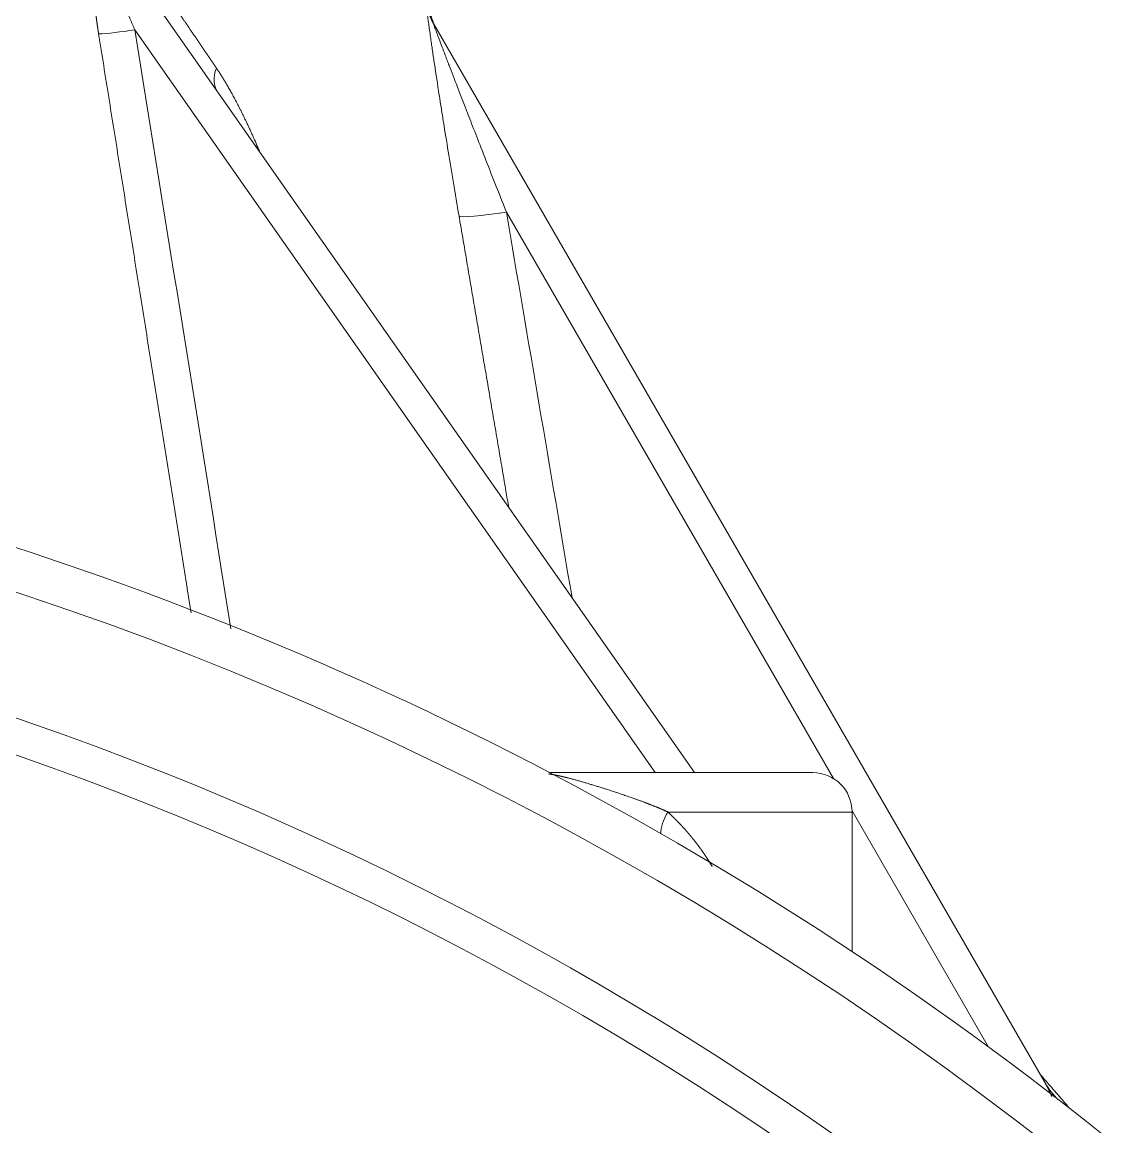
# Model space of a CAD drawing. Header units: millimetres. Extents: x 4664 to 8864, y -38 to 2932.
# Drawn here: x 6372.49 to 6421.19, y 1833.46 to 1882.29 of the extents above; entities that cross this region are included whole.
import ezdxf

# ---------------------------------------------------------------- set-up
doc = ezdxf.new("R2010")
doc.units = ezdxf.units.MM

msp = doc.modelspace()

# ---------------------------------------------------------------- linework, layer by layer
at = {"lineweight": 5}
for p, q in [((6402.206, 1849.119), (6378.452, 1883.042)), ((6417.668, 1835.476), (6390.677, 1882.226)), ((6377.48, 1881.948), (6400.467, 1849.119)), ((6393.897, 1873.894), (6408.351, 1848.86)), ((6407.437, 1849.119), (6395.812, 1849.119)), ((6409.178, 1847.377), (6401.037, 1847.377)), ((6409.177, 1847.428), (6415.194, 1837.007)), ((6409.178, 1847.377), (6409.178, 1841.208))]:
    msp.add_line(p, q, dxfattribs=at)
for centre, radius, start, end in [((6325.159, 1714.486), 152.045, 36.15958, 86.73036), ((6325.159, 1714.486), 150.173, 37.11429, 84.05174), ((6325.159, 1714.486), 144.895, 2.73527, 80.78997), ((6325.159, 1714.486), 143.338, 2.73527, 80.78997), ((6407.437, 1847.377), 1.741, 0, 90)]:
    msp.add_arc(centre, radius, start, end, dxfattribs=at)
for centre, major_axis, ratio, start_param, end_param in [((6392.939, 1883.532), (-2.262, -1.306), 0.998069, 5.933538, 6.283185), ((6377.87, 1882.221), (2.579, 0.415), 0.080603, 3.81617, 4.547666), ((6383.272, 1880.713), (-2.14, -1.498), 0.547459, 5.616789, 6.283185), ((6394.37, 1874.167), (2.575, 0.439), 0.074009, 3.223042, 4.515055), ((6402.002, 1847.377), (-1.127, -1.327), 0.452971, 5.079707, 5.815238), ((6422.192, 1838.088), (-4.524, -2.612), 0.902386, 0, 0.19745)]:
    msp.add_ellipse(centre, major_axis=major_axis, ratio=ratio, start_param=start_param, end_param=end_param, dxfattribs=at)
for points, knots in [([(6375.877, 1881.767), (6375.876, 1881.776), (6375.873, 1881.793), (6375.869, 1881.818), (6375.865, 1881.844), (6375.861, 1881.869), (6375.857, 1881.894), (6375.853, 1881.919), (6375.849, 1881.944), (6375.846, 1881.969), (6375.842, 1881.994), (6375.838, 1882.019), (6375.835, 1882.043), (6375.831, 1882.068), (6375.827, 1882.092), (6375.824, 1882.116), (6375.82, 1882.14), (6375.817, 1882.164), (6375.813, 1882.188), (6375.81, 1882.212), (6375.807, 1882.236), (6375.803, 1882.259), (6375.8, 1882.283), (6375.797, 1882.306), (6375.794, 1882.33), (6375.791, 1882.353), (6375.788, 1882.376), (6375.784, 1882.399), (6375.781, 1882.422), (6375.779, 1882.445), (6375.776, 1882.467), (6375.773, 1882.49), (6375.77, 1882.512), (6375.767, 1882.535), (6375.764, 1882.557), (6375.762, 1882.579), (6375.759, 1882.601), (6375.756, 1882.623), (6375.754, 1882.645), (6375.751, 1882.667), (6375.749, 1882.689), (6375.746, 1882.71), (6375.744, 1882.732), (6375.741, 1882.753), (6375.739, 1882.774), (6375.737, 1882.795), (6375.734, 1882.816), (6375.727, 1882.884), (6375.716, 1882.997), (6375.702, 1883.155), (6375.69, 1883.309), (6375.68, 1883.461), (6375.672, 1883.61), (6375.667, 1883.756), (6375.664, 1883.876), (6375.662, 1883.97), (6375.662, 1884.038), (6375.662, 1884.106), (6375.663, 1884.172), (6375.664, 1884.237), (6375.666, 1884.301), (6375.668, 1884.364), (6375.671, 1884.425), (6375.675, 1884.486), (6375.679, 1884.545), (6375.683, 1884.603), (6375.689, 1884.66), (6375.694, 1884.715), (6375.701, 1884.77), (6375.707, 1884.823), (6375.715, 1884.875), (6375.725, 1884.938), (6375.738, 1885.011), (6375.754, 1885.092), (6375.772, 1885.169), (6375.792, 1885.243), (6375.814, 1885.313), (6375.837, 1885.379), (6375.861, 1885.442), (6375.887, 1885.501), (6375.915, 1885.556), (6375.944, 1885.607), (6375.975, 1885.654), (6376.008, 1885.698), (6376.035, 1885.73), (6376.056, 1885.752), (6376.07, 1885.766), (6376.084, 1885.779), (6376.099, 1885.792), (6376.114, 1885.804), (6376.129, 1885.816), (6376.145, 1885.827), (6376.161, 1885.837), (6376.177, 1885.847), (6376.193, 1885.856), (6376.21, 1885.865), (6376.227, 1885.873), (6376.244, 1885.88), (6376.262, 1885.887), (6376.279, 1885.893), (6376.298, 1885.898), (6376.316, 1885.903), (6376.341, 1885.909), (6376.374, 1885.915), (6376.415, 1885.919), (6376.456, 1885.921), (6376.497, 1885.92), (6376.539, 1885.916), (6376.582, 1885.909), (6376.625, 1885.899), (6376.661, 1885.889), (6376.689, 1885.88), (6376.71, 1885.873), (6376.731, 1885.865), (6376.752, 1885.857), (6376.773, 1885.848), (6376.794, 1885.839), (6376.816, 1885.829), (6376.837, 1885.819), (6376.859, 1885.808), (6376.881, 1885.797), (6376.903, 1885.785), (6376.925, 1885.772), (6376.947, 1885.759), (6376.97, 1885.745), (6376.993, 1885.731), (6377.015, 1885.717), (6377.038, 1885.701), (6377.061, 1885.686), (6377.085, 1885.669), (6377.108, 1885.652), (6377.132, 1885.635), (6377.156, 1885.617), (6377.179, 1885.599), (6377.204, 1885.58), (6377.228, 1885.56), (6377.252, 1885.54), (6377.277, 1885.519), (6377.301, 1885.498), (6377.332, 1885.471), (6377.368, 1885.439), (6377.41, 1885.4), (6377.453, 1885.36), (6377.495, 1885.318), (6377.538, 1885.276), (6377.581, 1885.232), (6377.623, 1885.187), (6377.667, 1885.141), (6377.71, 1885.094), (6377.753, 1885.046), (6377.796, 1884.996), (6377.84, 1884.945), (6377.884, 1884.893), (6377.92, 1884.849), (6377.949, 1884.814), (6377.971, 1884.786), (6377.993, 1884.759), (6378.015, 1884.731), (6378.037, 1884.702), (6378.06, 1884.674), (6378.082, 1884.644), (6378.105, 1884.615), (6378.128, 1884.585), (6378.15, 1884.554), (6378.173, 1884.524), (6378.197, 1884.492), (6378.22, 1884.461), (6378.243, 1884.429), (6378.267, 1884.396), (6378.29, 1884.364), (6378.314, 1884.33), (6378.338, 1884.297), (6378.362, 1884.263), (6378.386, 1884.228), (6378.41, 1884.194), (6378.434, 1884.158), (6378.459, 1884.123), (6378.475, 1884.099), (6378.483, 1884.087)], [0, 0, 0, 0, 0.002985, 0.005959, 0.00892, 0.011868, 0.014805, 0.017729, 0.020641, 0.023541, 0.026428, 0.029304, 0.032167, 0.035018, 0.037857, 0.040683, 0.043498, 0.0463, 0.04909, 0.051868, 0.054634, 0.057388, 0.06013, 0.062859, 0.065577, 0.068282, 0.070975, 0.073657, 0.076326, 0.078983, 0.081628, 0.084261, 0.086882, 0.089491, 0.092088, 0.094673, 0.097246, 0.099807, 0.102356, 0.104893, 0.107418, 0.109932, 0.112433, 0.114922, 0.1174, 0.119866, 0.122319, 0.124761, 0.143506, 0.161931, 0.180043, 0.197849, 0.215354, 0.232566, 0.249492, 0.257781, 0.265949, 0.273996, 0.281926, 0.289738, 0.297435, 0.305017, 0.312486, 0.319845, 0.327094, 0.334235, 0.34127, 0.348201, 0.35503, 0.361759, 0.36839, 0.374926, 0.385963, 0.396705, 0.407166, 0.417361, 0.427305, 0.437018, 0.446517, 0.455823, 0.464957, 0.473941, 0.4828, 0.491559, 0.500242, 0.503629, 0.507017, 0.510408, 0.513803, 0.517204, 0.520614, 0.524035, 0.527467, 0.530914, 0.534377, 0.537857, 0.541357, 0.544878, 0.548422, 0.551991, 0.555587, 0.55921, 0.562863, 0.570546, 0.57825, 0.585988, 0.593774, 0.601621, 0.609542, 0.61755, 0.625657, 0.629442, 0.633258, 0.637106, 0.640985, 0.644898, 0.648845, 0.652827, 0.656844, 0.660897, 0.664987, 0.669115, 0.673282, 0.677487, 0.681733, 0.686019, 0.690345, 0.694714, 0.699125, 0.703578, 0.708075, 0.712616, 0.717201, 0.721831, 0.726506, 0.731228, 0.735996, 0.74081, 0.745672, 0.750582, 0.758939, 0.767371, 0.77588, 0.784467, 0.793134, 0.801883, 0.810714, 0.819629, 0.82863, 0.837717, 0.846893, 0.856158, 0.865514, 0.874961, 0.879677, 0.884434, 0.889234, 0.894076, 0.898961, 0.903888, 0.908859, 0.913872, 0.918928, 0.924027, 0.929169, 0.934355, 0.939584, 0.944856, 0.950173, 0.955533, 0.960937, 0.966385, 0.971877, 0.977413, 0.982993, 0.988618, 0.994287, 1, 1, 1, 1]), ([(6378.452, 1883.042), (6378.447, 1883.05), (6378.435, 1883.066), (6378.418, 1883.09), (6378.402, 1883.114), (6378.385, 1883.138), (6378.368, 1883.162), (6378.352, 1883.185), (6378.335, 1883.208), (6378.319, 1883.231), (6378.302, 1883.254), (6378.286, 1883.277), (6378.27, 1883.3), (6378.254, 1883.323), (6378.237, 1883.345), (6378.221, 1883.367), (6378.206, 1883.39), (6378.19, 1883.411), (6378.174, 1883.433), (6378.158, 1883.455), (6378.142, 1883.477), (6378.127, 1883.498), (6378.111, 1883.519), (6378.096, 1883.54), (6378.08, 1883.561), (6378.065, 1883.582), (6378.05, 1883.603), (6378.035, 1883.624), (6378.02, 1883.644), (6378.005, 1883.664), (6377.99, 1883.684), (6377.975, 1883.704), (6377.96, 1883.724), (6377.945, 1883.744), (6377.931, 1883.763), (6377.916, 1883.783), (6377.901, 1883.802), (6377.887, 1883.821), (6377.873, 1883.84), (6377.858, 1883.859), (6377.844, 1883.878), (6377.83, 1883.896), (6377.816, 1883.915), (6377.802, 1883.933), (6377.788, 1883.951), (6377.774, 1883.969), (6377.76, 1883.987), (6377.746, 1884.004), (6377.733, 1884.022), (6377.719, 1884.039), (6377.706, 1884.057), (6377.692, 1884.074), (6377.679, 1884.091), (6377.666, 1884.107), (6377.652, 1884.124), (6377.639, 1884.141), (6377.626, 1884.157), (6377.613, 1884.173), (6377.6, 1884.189), (6377.587, 1884.205), (6377.575, 1884.221), (6377.562, 1884.237), (6377.549, 1884.252), (6377.537, 1884.268), (6377.524, 1884.283), (6377.512, 1884.298), (6377.5, 1884.313), (6377.474, 1884.344), (6377.435, 1884.391), (6377.384, 1884.452), (6377.334, 1884.509), (6377.286, 1884.564), (6377.239, 1884.616), (6377.195, 1884.665), (6377.152, 1884.711), (6377.111, 1884.754), (6377.077, 1884.788), (6377.05, 1884.815), (6377.03, 1884.835), (6377.01, 1884.854), (6376.991, 1884.872), (6376.971, 1884.89), (6376.953, 1884.907), (6376.934, 1884.924), (6376.916, 1884.94), (6376.899, 1884.955), (6376.882, 1884.97), (6376.865, 1884.984), (6376.849, 1884.997), (6376.833, 1885.01), (6376.817, 1885.022), (6376.802, 1885.033), (6376.787, 1885.044), (6376.772, 1885.054), (6376.758, 1885.063), (6376.745, 1885.072), (6376.73, 1885.081), (6376.715, 1885.09), (6376.699, 1885.098), (6376.683, 1885.106), (6376.668, 1885.113), (6376.653, 1885.119), (6376.639, 1885.125), (6376.625, 1885.129), (6376.612, 1885.132), (6376.599, 1885.135), (6376.587, 1885.136), (6376.575, 1885.137), (6376.564, 1885.137), (6376.553, 1885.135), (6376.543, 1885.133), (6376.533, 1885.13), (6376.524, 1885.126), (6376.515, 1885.122), (6376.507, 1885.116), (6376.499, 1885.109), (6376.492, 1885.102), (6376.485, 1885.094), (6376.479, 1885.084), (6376.474, 1885.074), (6376.469, 1885.063), (6376.464, 1885.051), (6376.46, 1885.038), (6376.457, 1885.025), (6376.452, 1885.001), (6376.447, 1884.964), (6376.446, 1884.912), (6376.449, 1884.853), (6376.455, 1884.788), (6376.465, 1884.715), (6376.48, 1884.636), (6376.498, 1884.549), (6376.521, 1884.456), (6376.547, 1884.356), (6376.578, 1884.25), (6376.612, 1884.136), (6376.651, 1884.016), (6376.693, 1883.889), (6376.74, 1883.755), (6376.791, 1883.614), (6376.832, 1883.503), (6376.862, 1883.425), (6376.879, 1883.38), (6376.897, 1883.335), (6376.915, 1883.289), (6376.933, 1883.243), (6376.951, 1883.196), (6376.97, 1883.149), (6376.99, 1883.1), (6377.009, 1883.052), (6377.029, 1883.002), (6377.05, 1882.952), (6377.07, 1882.901), (6377.092, 1882.85), (6377.113, 1882.798), (6377.135, 1882.746), (6377.157, 1882.693), (6377.18, 1882.639), (6377.203, 1882.585), (6377.226, 1882.53), (6377.25, 1882.474), (6377.274, 1882.418), (6377.298, 1882.362), (6377.323, 1882.304), (6377.349, 1882.246), (6377.374, 1882.188), (6377.4, 1882.129), (6377.426, 1882.069), (6377.453, 1882.009), (6377.471, 1881.968), (6377.48, 1881.948)], [0, 0, 0, 0, 0.004557, 0.009091, 0.013601, 0.018088, 0.022551, 0.02699, 0.031406, 0.035798, 0.040167, 0.044512, 0.048834, 0.053132, 0.057407, 0.061658, 0.065885, 0.070089, 0.07427, 0.078427, 0.082561, 0.086671, 0.090757, 0.094821, 0.09886, 0.102877, 0.106869, 0.110839, 0.114784, 0.118707, 0.122606, 0.126481, 0.130334, 0.134162, 0.137968, 0.14175, 0.145508, 0.149243, 0.152955, 0.156643, 0.160308, 0.16395, 0.167568, 0.171163, 0.174735, 0.178284, 0.181809, 0.18531, 0.188789, 0.192244, 0.195676, 0.199085, 0.20247, 0.205832, 0.209171, 0.212487, 0.215779, 0.219048, 0.222295, 0.225517, 0.228717, 0.231894, 0.235047, 0.238178, 0.241285, 0.244369, 0.24743, 0.250468, 0.263568, 0.276172, 0.288282, 0.299898, 0.311022, 0.321656, 0.331803, 0.341463, 0.350641, 0.355405, 0.360062, 0.364612, 0.369056, 0.373395, 0.377627, 0.381755, 0.385779, 0.389698, 0.393515, 0.397229, 0.40084, 0.404351, 0.407761, 0.411072, 0.414285, 0.4174, 0.420419, 0.423344, 0.426174, 0.429742, 0.433194, 0.436534, 0.439766, 0.442893, 0.44592, 0.448852, 0.451693, 0.45445, 0.457129, 0.459736, 0.46228, 0.464768, 0.467208, 0.46961, 0.471983, 0.474338, 0.476683, 0.47903, 0.481388, 0.483768, 0.48618, 0.488632, 0.491133, 0.493693, 0.496319, 0.499018, 0.501796, 0.509925, 0.518848, 0.528646, 0.539381, 0.551099, 0.563836, 0.57762, 0.592472, 0.60841, 0.625448, 0.643599, 0.66287, 0.683271, 0.704809, 0.727488, 0.751314, 0.758423, 0.765636, 0.772953, 0.780375, 0.787901, 0.795532, 0.803267, 0.811107, 0.819051, 0.8271, 0.835254, 0.843513, 0.851876, 0.860345, 0.868918, 0.877597, 0.886381, 0.895269, 0.904264, 0.913363, 0.922568, 0.931877, 0.941293, 0.950814, 0.96044, 0.970172, 0.980009, 0.989952, 1, 1, 1, 1]), ([(6378.483, 1884.087), (6378.494, 1884.071), (6378.515, 1884.039), (6378.547, 1883.992), (6378.579, 1883.945), (6378.612, 1883.898), (6378.644, 1883.85), (6378.676, 1883.803), (6378.707, 1883.756), (6378.739, 1883.709), (6378.771, 1883.662), (6378.803, 1883.616), (6378.835, 1883.569), (6378.867, 1883.522), (6378.898, 1883.475), (6378.93, 1883.429), (6378.962, 1883.382), (6378.993, 1883.335), (6379.025, 1883.289), (6379.056, 1883.243), (6379.088, 1883.196), (6379.119, 1883.15), (6379.151, 1883.104), (6379.182, 1883.057), (6379.213, 1883.011), (6379.245, 1882.965), (6379.276, 1882.919), (6379.307, 1882.873), (6379.338, 1882.827), (6379.37, 1882.781), (6379.401, 1882.736), (6379.432, 1882.69), (6379.463, 1882.644), (6379.494, 1882.598), (6379.525, 1882.553), (6379.556, 1882.507), (6379.587, 1882.462), (6379.617, 1882.416), (6379.648, 1882.371), (6379.679, 1882.326), (6379.71, 1882.281), (6379.74, 1882.235), (6379.771, 1882.19), (6379.802, 1882.145), (6379.832, 1882.1), (6379.863, 1882.055), (6379.893, 1882.01), (6379.924, 1881.965), (6379.954, 1881.921), (6379.985, 1881.876), (6380.015, 1881.831), (6380.045, 1881.786), (6380.076, 1881.742), (6380.106, 1881.697), (6380.136, 1881.653), (6380.166, 1881.608), (6380.196, 1881.564), (6380.227, 1881.52), (6380.257, 1881.476), (6380.287, 1881.431), (6380.317, 1881.387), (6380.347, 1881.343), (6380.376, 1881.299), (6380.406, 1881.255), (6380.436, 1881.211), (6380.466, 1881.167), (6380.496, 1881.124), (6380.525, 1881.08), (6380.555, 1881.036), (6380.585, 1880.993), (6380.614, 1880.949), (6380.644, 1880.905), (6380.673, 1880.862), (6380.703, 1880.819), (6380.732, 1880.775), (6380.762, 1880.732), (6380.791, 1880.689), (6380.821, 1880.645), (6380.85, 1880.602), (6380.879, 1880.559), (6380.908, 1880.516), (6380.938, 1880.473), (6380.967, 1880.43), (6380.996, 1880.388), (6381.025, 1880.345), (6381.054, 1880.302), (6381.073, 1880.274), (6381.083, 1880.259)], [0, 0, 0, 0, 0.012165, 0.024321, 0.036467, 0.048603, 0.06073, 0.072848, 0.084956, 0.097054, 0.109143, 0.121222, 0.133292, 0.145352, 0.157402, 0.169443, 0.181475, 0.193496, 0.205509, 0.217512, 0.229505, 0.241489, 0.253463, 0.265427, 0.277382, 0.289328, 0.301264, 0.31319, 0.325107, 0.337015, 0.348913, 0.360801, 0.37268, 0.384549, 0.396409, 0.408259, 0.4201, 0.431931, 0.443752, 0.455564, 0.467367, 0.47916, 0.490943, 0.502717, 0.514482, 0.526237, 0.537982, 0.549718, 0.561444, 0.573161, 0.584868, 0.596566, 0.608254, 0.619933, 0.631602, 0.643262, 0.654912, 0.666553, 0.678184, 0.689806, 0.701418, 0.713021, 0.724614, 0.736197, 0.747772, 0.759336, 0.770891, 0.782437, 0.793973, 0.8055, 0.817017, 0.828524, 0.840023, 0.851511, 0.86299, 0.87446, 0.88592, 0.897371, 0.908812, 0.920244, 0.931666, 0.943079, 0.954482, 0.965876, 0.97726, 0.988635, 1, 1, 1, 1]), ([(6391.807, 1873.713), (6391.72, 1874.222), (6391.553, 1875.208), (6391.324, 1876.59), (6391.186, 1877.447), (6391.087, 1878.065), (6391.039, 1878.368), (6390.985, 1878.712), (6390.959, 1878.881), (6390.946, 1878.965), (6390.939, 1879.006), (6390.936, 1879.027), (6390.934, 1879.038), (6390.934, 1879.043), (6390.933, 1879.045), (6390.933, 1879.047), (6390.933, 1879.047), (6390.933, 1879.048), (6390.933, 1879.048), (6390.933, 1879.048), (6390.933, 1879.048), (6390.933, 1879.048), (6390.854, 1879.552), (6390.784, 1880.012), (6390.69, 1880.637), (6390.661, 1880.835), (6390.62, 1881.114), (6390.6, 1881.25), (6390.578, 1881.401), (6390.567, 1881.475), (6390.562, 1881.512), (6390.56, 1881.53), (6390.558, 1881.539), (6390.558, 1881.543), (6390.557, 1881.546), (6390.557, 1881.547), (6390.557, 1881.547), (6390.557, 1881.547), (6390.557, 1881.548), (6390.557, 1881.548), (6390.557, 1881.548), (6390.557, 1881.548), (6390.525, 1881.77), (6390.497, 1881.97), (6390.461, 1882.233), (6390.444, 1882.355), (6390.428, 1882.483), (6390.42, 1882.543), (6390.416, 1882.572), (6390.414, 1882.586), (6390.413, 1882.593), (6390.413, 1882.596), (6390.413, 1882.598), (6390.413, 1882.599), (6390.413, 1882.6), (6390.412, 1882.6), (6390.412, 1882.6), (6390.412, 1882.6), (6390.412, 1882.6), (6390.412, 1882.6), (6390.369, 1882.943), (6390.354, 1883.102), (6390.367, 1883.078)], [0, 0, 0, 0, 0.125, 0.25, 0.375, 0.375, 0.4375, 0.46875, 0.484375, 0.492188, 0.496094, 0.498047, 0.499023, 0.499512, 0.499756, 0.499878, 0.499939, 0.499969, 0.499985, 0.499992, 0.499992, 0.5, 0.5, 0.625, 0.625, 0.6875, 0.6875, 0.71875, 0.734375, 0.742188, 0.746094, 0.748047, 0.749023, 0.749512, 0.749756, 0.749878, 0.749939, 0.749969, 0.749985, 0.749992, 0.749992, 0.75, 0.75, 0.8125, 0.8125, 0.84375, 0.859375, 0.867188, 0.871094, 0.873047, 0.874023, 0.874512, 0.874756, 0.874878, 0.874939, 0.874969, 0.874985, 0.874992, 0.874992, 0.875, 0.875, 1, 1, 1, 1]), ([(6390.677, 1882.226), (6390.67, 1882.238), (6390.68, 1882.208), (6390.73, 1882.066), (6390.772, 1881.953), (6390.887, 1881.645), (6390.96, 1881.45), (6391.095, 1881.094), (6391.143, 1880.966), (6391.223, 1880.757), (6391.264, 1880.649), (6391.315, 1880.516), (6391.341, 1880.447), (6391.354, 1880.413), (6391.361, 1880.396), (6391.364, 1880.387), (6391.366, 1880.382), (6391.367, 1880.38), (6391.367, 1880.379), (6391.367, 1880.379), (6391.367, 1880.378), (6391.368, 1880.378), (6391.368, 1880.378), (6391.368, 1880.378), (6391.368, 1880.378), (6391.368, 1880.378), (6391.477, 1880.092), (6391.601, 1879.77), (6391.808, 1879.233), (6391.881, 1879.045), (6391.996, 1878.749), (6392.054, 1878.597), (6392.125, 1878.415), (6392.161, 1878.322), (6392.179, 1878.275), (6392.188, 1878.252), (6392.193, 1878.24), (6392.195, 1878.234), (6392.196, 1878.231), (6392.197, 1878.229), (6392.197, 1878.229), (6392.197, 1878.228), (6392.197, 1878.228), (6392.197, 1878.228), (6392.198, 1878.228), (6392.198, 1878.228), (6392.198, 1878.228), (6392.304, 1877.954), (6392.419, 1877.659), (6392.667, 1877.024), (6392.8, 1876.685), (6393.083, 1875.962), (6393.233, 1875.579), (6393.552, 1874.769), (6393.72, 1874.343), (6393.897, 1873.894)], [0, 0, 0, 0, 0.0625, 0.0625, 0.125, 0.125, 0.1875, 0.1875, 0.21875, 0.21875, 0.234375, 0.242187, 0.246094, 0.248047, 0.249023, 0.249512, 0.249756, 0.249878, 0.249939, 0.249969, 0.249985, 0.249992, 0.249996, 0.249998, 0.249998, 0.25, 0.25, 0.375, 0.375, 0.4375, 0.4375, 0.46875, 0.484375, 0.492187, 0.496094, 0.498047, 0.499023, 0.499512, 0.499756, 0.499878, 0.499939, 0.499969, 0.499985, 0.499992, 0.499996, 0.499996, 0.5, 0.5, 0.625, 0.625, 0.75, 0.75, 0.875, 0.875, 1, 1, 1, 1]), ([(6379.959, 1856.182), (6379.901, 1856.547), (6379.763, 1857.408), (6379.548, 1858.762), (6379.312, 1860.245), (6379.076, 1861.721), (6378.842, 1863.191), (6378.609, 1864.655), (6378.376, 1866.114), (6378.144, 1867.566), (6377.914, 1869.013), (6377.684, 1870.454), (6377.455, 1871.888), (6377.227, 1873.317), (6377, 1874.74), (6376.773, 1876.157), (6376.548, 1877.568), (6376.324, 1878.973), (6376.1, 1880.372), (6375.951, 1881.303), (6375.877, 1881.767)], [0, 0, 0, 0, 0.04275, 0.100912, 0.158842, 0.21654, 0.274007, 0.331242, 0.388246, 0.445018, 0.501558, 0.557867, 0.613944, 0.66979, 0.725404, 0.780786, 0.835937, 0.890856, 0.945544, 1, 1, 1, 1]), ([(6381.083, 1880.259), (6381.086, 1880.255), (6381.092, 1880.245), (6381.102, 1880.231), (6381.112, 1880.217), (6381.121, 1880.203), (6381.131, 1880.189), (6381.14, 1880.174), (6381.15, 1880.16), (6381.159, 1880.146), (6381.169, 1880.131), (6381.178, 1880.117), (6381.188, 1880.102), (6381.197, 1880.088), (6381.207, 1880.073), (6381.216, 1880.059), (6381.226, 1880.044), (6381.235, 1880.029), (6381.245, 1880.014), (6381.254, 1879.999), (6381.264, 1879.985), (6381.273, 1879.97), (6381.283, 1879.955), (6381.293, 1879.939), (6381.302, 1879.924), (6381.312, 1879.909), (6381.321, 1879.894), (6381.331, 1879.879), (6381.34, 1879.863), (6381.35, 1879.848), (6381.359, 1879.833), (6381.369, 1879.817), (6381.378, 1879.802), (6381.388, 1879.786), (6381.398, 1879.771), (6381.407, 1879.755), (6381.417, 1879.739), (6381.426, 1879.723), (6381.436, 1879.708), (6381.445, 1879.692), (6381.455, 1879.676), (6381.465, 1879.66), (6381.474, 1879.644), (6381.484, 1879.628), (6381.493, 1879.612), (6381.503, 1879.596), (6381.512, 1879.579), (6381.553, 1879.511), (6381.624, 1879.389), (6381.725, 1879.208), (6381.829, 1879.02), (6381.92, 1878.849), (6382.001, 1878.695), (6382.069, 1878.562), (6382.138, 1878.427), (6382.207, 1878.289), (6382.275, 1878.15), (6382.344, 1878.008), (6382.413, 1877.864), (6382.482, 1877.717), (6382.551, 1877.569), (6382.62, 1877.418), (6382.717, 1877.203), (6382.838, 1876.93), (6382.934, 1876.706), (6382.98, 1876.597)], [0, 0, 0, 0, 0.00438, 0.008767, 0.01316, 0.017561, 0.021968, 0.026382, 0.030803, 0.035231, 0.039666, 0.044107, 0.048556, 0.053012, 0.057474, 0.061944, 0.06642, 0.070904, 0.075395, 0.079892, 0.084397, 0.088909, 0.093428, 0.097954, 0.102488, 0.107028, 0.111576, 0.116131, 0.120693, 0.125262, 0.129839, 0.134423, 0.139014, 0.143612, 0.148218, 0.152831, 0.157451, 0.162079, 0.166714, 0.171356, 0.176006, 0.180663, 0.185328, 0.19, 0.19468, 0.199367, 0.204062, 0.208764, 0.258464, 0.309549, 0.362034, 0.415933, 0.45173, 0.48788, 0.524386, 0.561251, 0.598479, 0.636072, 0.674034, 0.712367, 0.751075, 0.79016, 0.829625, 0.917364, 1, 1, 1, 1]), ([(6394.003, 1860.834), (6393.961, 1861.08), (6393.87, 1861.62), (6393.728, 1862.451), (6393.578, 1863.329), (6393.429, 1864.205), (6393.28, 1865.078), (6393.132, 1865.95), (6392.983, 1866.82), (6392.835, 1867.688), (6392.688, 1868.555), (6392.54, 1869.419), (6392.393, 1870.281), (6392.246, 1871.142), (6392.099, 1872.001), (6391.953, 1872.858), (6391.855, 1873.428), (6391.807, 1873.713)], [0, 0, 0, 0, 0.057339, 0.125614, 0.193744, 0.261729, 0.329569, 0.397264, 0.464815, 0.53222, 0.599481, 0.666596, 0.733567, 0.800392, 0.867073, 0.933609, 1, 1, 1, 1]), ([(6395.766, 1849.061), (6395.769, 1849.06), (6395.777, 1849.059), (6395.787, 1849.058), (6395.798, 1849.056), (6395.809, 1849.054), (6395.82, 1849.053), (6395.831, 1849.051), (6395.842, 1849.049), (6395.853, 1849.047), (6395.864, 1849.045), (6395.875, 1849.044), (6395.886, 1849.042), (6395.897, 1849.04), (6395.907, 1849.038), (6395.918, 1849.036), (6395.929, 1849.035), (6395.939, 1849.033), (6395.95, 1849.031), (6395.961, 1849.029), (6395.971, 1849.027), (6395.982, 1849.025), (6395.992, 1849.023), (6396.003, 1849.021), (6396.013, 1849.019), (6396.024, 1849.017), (6396.034, 1849.015), (6396.045, 1849.013), (6396.055, 1849.011), (6396.065, 1849.009), (6396.076, 1849.007), (6396.086, 1849.005), (6396.096, 1849.003), (6396.106, 1849.001), (6396.116, 1848.999), (6396.127, 1848.997), (6396.137, 1848.995), (6396.147, 1848.993), (6396.157, 1848.991), (6396.167, 1848.989), (6396.177, 1848.987), (6396.187, 1848.985), (6396.197, 1848.983), (6396.207, 1848.981), (6396.216, 1848.978), (6396.226, 1848.976), (6396.236, 1848.974), (6396.246, 1848.972), (6396.256, 1848.97), (6396.265, 1848.968), (6396.275, 1848.966), (6396.285, 1848.964), (6396.294, 1848.961), (6396.304, 1848.959), (6396.313, 1848.957), (6396.323, 1848.955), (6396.332, 1848.953), (6396.342, 1848.951), (6396.351, 1848.949), (6396.361, 1848.946), (6396.37, 1848.944), (6396.379, 1848.942), (6396.389, 1848.94), (6396.398, 1848.938), (6396.407, 1848.936), (6396.416, 1848.933), (6396.426, 1848.931), (6396.435, 1848.929), (6396.444, 1848.927), (6396.453, 1848.925), (6396.462, 1848.922), (6396.471, 1848.92), (6396.48, 1848.918), (6396.489, 1848.916), (6396.498, 1848.914), (6396.507, 1848.912), (6396.516, 1848.909), (6396.525, 1848.907), (6396.533, 1848.905), (6396.542, 1848.903), (6396.551, 1848.901), (6396.56, 1848.899), (6396.568, 1848.897), (6396.577, 1848.894), (6396.586, 1848.892), (6396.615, 1848.885), (6396.666, 1848.872), (6396.739, 1848.853), (6396.813, 1848.834), (6396.887, 1848.814), (6396.962, 1848.793), (6397.038, 1848.772), (6397.114, 1848.751), (6397.191, 1848.729), (6397.269, 1848.706), (6397.348, 1848.683), (6397.427, 1848.66), (6397.507, 1848.636), (6397.588, 1848.612), (6397.669, 1848.587), (6397.751, 1848.562), (6397.834, 1848.536), (6397.917, 1848.51), (6398.001, 1848.484), (6398.086, 1848.458), (6398.167, 1848.432), (6398.246, 1848.407), (6398.325, 1848.382), (6398.407, 1848.355), (6398.493, 1848.327), (6398.583, 1848.298), (6398.676, 1848.268), (6398.773, 1848.236), (6398.874, 1848.203), (6398.978, 1848.168), (6399.085, 1848.131), (6399.196, 1848.093), (6399.31, 1848.054), (6399.428, 1848.013), (6399.548, 1847.97), (6399.649, 1847.934), (6399.728, 1847.906), (6399.785, 1847.885), (6399.84, 1847.865), (6399.895, 1847.844), (6399.948, 1847.825), (6400, 1847.805), (6400.051, 1847.786), (6400.101, 1847.767), (6400.15, 1847.748), (6400.197, 1847.729), (6400.244, 1847.711), (6400.289, 1847.694), (6400.333, 1847.676), (6400.376, 1847.659), (6400.418, 1847.642), (6400.459, 1847.626), (6400.499, 1847.609), (6400.538, 1847.594), (6400.575, 1847.578), (6400.612, 1847.563), (6400.647, 1847.548), (6400.682, 1847.534), (6400.715, 1847.52), (6400.747, 1847.506), (6400.779, 1847.492), (6400.809, 1847.479), (6400.838, 1847.466), (6400.866, 1847.454), (6400.894, 1847.442), (6400.92, 1847.43), (6400.945, 1847.419), (6400.969, 1847.408), (6400.993, 1847.398), (6401.015, 1847.387), (6401.029, 1847.381), (6401.037, 1847.377)], [0, 0, 0, 0, 0.001881, 0.003886, 0.005885, 0.007878, 0.009866, 0.011848, 0.013824, 0.015795, 0.01776, 0.01972, 0.021674, 0.023622, 0.025565, 0.027502, 0.029434, 0.031359, 0.03328, 0.035194, 0.037103, 0.039006, 0.040904, 0.042796, 0.044682, 0.046562, 0.048437, 0.050306, 0.05217, 0.054027, 0.05588, 0.057726, 0.059567, 0.061402, 0.063231, 0.065054, 0.066872, 0.068684, 0.070491, 0.072292, 0.074086, 0.075876, 0.077659, 0.079437, 0.081209, 0.082975, 0.084736, 0.086491, 0.08824, 0.089983, 0.091721, 0.093452, 0.095178, 0.096899, 0.098613, 0.100322, 0.102025, 0.103722, 0.105414, 0.107099, 0.108779, 0.110453, 0.112121, 0.113784, 0.115441, 0.117091, 0.118737, 0.120376, 0.122009, 0.123637, 0.125259, 0.126875, 0.128485, 0.13009, 0.131689, 0.133281, 0.134868, 0.13645, 0.138025, 0.139595, 0.141158, 0.142716, 0.144268, 0.145815, 0.147355, 0.14889, 0.16175, 0.174746, 0.187881, 0.201154, 0.214566, 0.228118, 0.24181, 0.255645, 0.269621, 0.28374, 0.298003, 0.312409, 0.32696, 0.341655, 0.356496, 0.371483, 0.386616, 0.401896, 0.417323, 0.432897, 0.446619, 0.461076, 0.476271, 0.492206, 0.508881, 0.526298, 0.544459, 0.563366, 0.58302, 0.603422, 0.624573, 0.646474, 0.669126, 0.692529, 0.716685, 0.728119, 0.739358, 0.750403, 0.761253, 0.771908, 0.782368, 0.792633, 0.802701, 0.812574, 0.822251, 0.831731, 0.841014, 0.850101, 0.858991, 0.867684, 0.876179, 0.884477, 0.892578, 0.900481, 0.908186, 0.915694, 0.923004, 0.930116, 0.937029, 0.943745, 0.950263, 0.956582, 0.962703, 0.968626, 0.974351, 0.979877, 0.985205, 0.990335, 0.995267, 1, 1, 1, 1]), ([(6401.037, 1847.377), (6401.042, 1847.372), (6401.054, 1847.361), (6401.071, 1847.345), (6401.089, 1847.328), (6401.106, 1847.312), (6401.123, 1847.296), (6401.141, 1847.279), (6401.158, 1847.263), (6401.175, 1847.247), (6401.192, 1847.23), (6401.209, 1847.214), (6401.226, 1847.197), (6401.243, 1847.181), (6401.26, 1847.164), (6401.276, 1847.148), (6401.293, 1847.131), (6401.31, 1847.115), (6401.326, 1847.098), (6401.343, 1847.082), (6401.36, 1847.065), (6401.376, 1847.049), (6401.393, 1847.032), (6401.409, 1847.016), (6401.425, 1846.999), (6401.442, 1846.982), (6401.458, 1846.966), (6401.474, 1846.949), (6401.49, 1846.932), (6401.506, 1846.916), (6401.522, 1846.899), (6401.538, 1846.882), (6401.554, 1846.865), (6401.57, 1846.849), (6401.586, 1846.832), (6401.602, 1846.815), (6401.617, 1846.798), (6401.633, 1846.781), (6401.649, 1846.764), (6401.664, 1846.748), (6401.68, 1846.731), (6401.695, 1846.714), (6401.711, 1846.697), (6401.726, 1846.68), (6401.742, 1846.663), (6401.757, 1846.646), (6401.772, 1846.629), (6401.787, 1846.612), (6401.803, 1846.595), (6401.818, 1846.578), (6401.833, 1846.561), (6401.848, 1846.544), (6401.863, 1846.527), (6401.878, 1846.51), (6401.892, 1846.493), (6401.907, 1846.476), (6401.922, 1846.459), (6401.937, 1846.441), (6401.951, 1846.424), (6401.966, 1846.407), (6401.981, 1846.39), (6401.995, 1846.373), (6402.01, 1846.355), (6402.024, 1846.338), (6402.038, 1846.321), (6402.053, 1846.304), (6402.067, 1846.286), (6402.081, 1846.269), (6402.096, 1846.252), (6402.11, 1846.234), (6402.124, 1846.217), (6402.138, 1846.2), (6402.152, 1846.182), (6402.166, 1846.165), (6402.18, 1846.147), (6402.194, 1846.13), (6402.207, 1846.113), (6402.221, 1846.095), (6402.235, 1846.078), (6402.249, 1846.06), (6402.262, 1846.043), (6402.276, 1846.025), (6402.289, 1846.008), (6402.303, 1845.99), (6402.316, 1845.972), (6402.33, 1845.955), (6402.343, 1845.937), (6402.356, 1845.92), (6402.37, 1845.902), (6402.383, 1845.884), (6402.396, 1845.867), (6402.409, 1845.849), (6402.422, 1845.831), (6402.435, 1845.814), (6402.448, 1845.796), (6402.461, 1845.778), (6402.474, 1845.76), (6402.487, 1845.743), (6402.5, 1845.725), (6402.513, 1845.707), (6402.525, 1845.689), (6402.538, 1845.671), (6402.551, 1845.653), (6402.563, 1845.636), (6402.576, 1845.618), (6402.588, 1845.6), (6402.601, 1845.582), (6402.613, 1845.564), (6402.625, 1845.546), (6402.638, 1845.528), (6402.65, 1845.51), (6402.662, 1845.492), (6402.674, 1845.474), (6402.687, 1845.456), (6402.699, 1845.438), (6402.711, 1845.42), (6402.723, 1845.402), (6402.735, 1845.384), (6402.747, 1845.366), (6402.759, 1845.347), (6402.77, 1845.329), (6402.782, 1845.311), (6402.794, 1845.293), (6402.806, 1845.275), (6402.817, 1845.257), (6402.829, 1845.238), (6402.84, 1845.22), (6402.852, 1845.202), (6402.864, 1845.184), (6402.875, 1845.165), (6402.886, 1845.147), (6402.898, 1845.129), (6402.909, 1845.11), (6402.923, 1845.088), (6402.94, 1845.06), (6402.959, 1845.028), (6402.978, 1844.996), (6402.992, 1844.974), (6402.998, 1844.963), (6402.999, 1844.962)], [0, 0, 0, 0, 0.007659, 0.01531, 0.022954, 0.03059, 0.038218, 0.045839, 0.053452, 0.061058, 0.068656, 0.076246, 0.083829, 0.091405, 0.098972, 0.106533, 0.114086, 0.121631, 0.129169, 0.1367, 0.144223, 0.151739, 0.159248, 0.166749, 0.174243, 0.18173, 0.189209, 0.196681, 0.204146, 0.211604, 0.219054, 0.226497, 0.233933, 0.241362, 0.248784, 0.256199, 0.263607, 0.271008, 0.278401, 0.285788, 0.293167, 0.30054, 0.307906, 0.315265, 0.322616, 0.329961, 0.337299, 0.344631, 0.351955, 0.359273, 0.366583, 0.373887, 0.381185, 0.388475, 0.395759, 0.403036, 0.410307, 0.417571, 0.424828, 0.432078, 0.439322, 0.44656, 0.453791, 0.461015, 0.468233, 0.475444, 0.482649, 0.489848, 0.49704, 0.504226, 0.511405, 0.518578, 0.525745, 0.532905, 0.540059, 0.547207, 0.554349, 0.561484, 0.568613, 0.575737, 0.582853, 0.589964, 0.597069, 0.604167, 0.61126, 0.618347, 0.625427, 0.632502, 0.63957, 0.646633, 0.653689, 0.66074, 0.667785, 0.674824, 0.681857, 0.688885, 0.695906, 0.702922, 0.709932, 0.716937, 0.723936, 0.730929, 0.737916, 0.744898, 0.751874, 0.758845, 0.76581, 0.77277, 0.779724, 0.786672, 0.793615, 0.800553, 0.807486, 0.814413, 0.821334, 0.82825, 0.835161, 0.842067, 0.848968, 0.855863, 0.862753, 0.869638, 0.876517, 0.883392, 0.890261, 0.897126, 0.903985, 0.910839, 0.917689, 0.924533, 0.931372, 0.938207, 0.945036, 0.951861, 0.963733, 0.975586, 0.987419, 0.999232, 1, 1, 1, 1]), ([(6418.01, 1834.789), (6418.004, 1834.801), (6417.993, 1834.827), (6417.976, 1834.867), (6417.958, 1834.908), (6417.94, 1834.948), (6417.922, 1834.987), (6417.904, 1835.026), (6417.886, 1835.063), (6417.868, 1835.1), (6417.851, 1835.136), (6417.833, 1835.171), (6417.816, 1835.205), (6417.799, 1835.238), (6417.782, 1835.271), (6417.765, 1835.302), (6417.748, 1835.333), (6417.732, 1835.363), (6417.715, 1835.393), (6417.699, 1835.421), (6417.684, 1835.449), (6417.673, 1835.467), (6417.668, 1835.476)], [0, 0, 0, 0, 0.051692, 0.111096, 0.169446, 0.22674, 0.282979, 0.338164, 0.392294, 0.445368, 0.497389, 0.548354, 0.598264, 0.64712, 0.694921, 0.741668, 0.787359, 0.831997, 0.875579, 0.918107, 0.959581, 1, 1, 1, 1])]:
    msp.add_open_spline(points, degree=3, knots=knots, dxfattribs=at)
for points, degree in [([(6390.7, 1882.186), (6390.39, 1883.039)], 1), ([(6377.48, 1881.948), (6378.899, 1873.124), (6380.314, 1864.299), (6381.726, 1855.474)], 3), ([(6393.897, 1873.894), (6394.868, 1868.209), (6395.836, 1862.523), (6396.801, 1856.837)], 3), ([(6418.802, 1834.272), (6417.495, 1835.776)], 1)]:
    msp.add_open_spline(points, degree=degree, dxfattribs=at)

doc.saveas('drawing.dxf')
